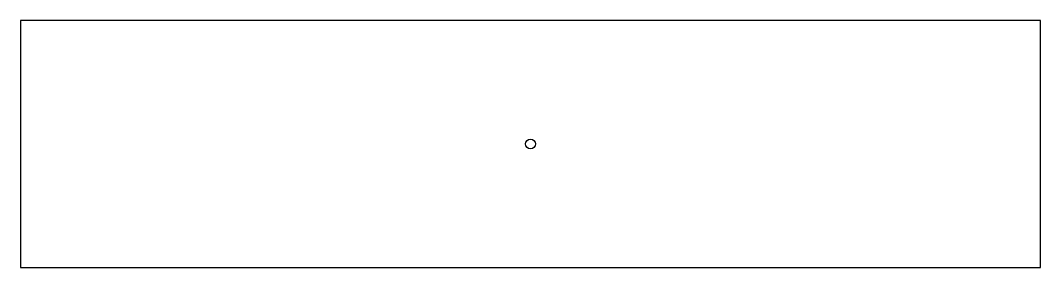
# Model space of a CAD drawing. Header units: inches. Extents: x -388 to 25, y -85 to 15.
import ezdxf

# ---------------------------------------------------------------- set-up
doc = ezdxf.new("R2010")
doc.units = ezdxf.units.IN
doc.header["$MEASUREMENT"] = 0

msp = doc.modelspace()

# ---------------------------------------------------------------- linework, layer by layer
msp.add_lwpolyline([(25.19, 15.37), (-387.81, 15.37), (-387.81, -84.63), (25.19, -84.63)], close=True)
msp.add_circle((-181.31, -34.63), 2)

doc.saveas('drawing.dxf')
